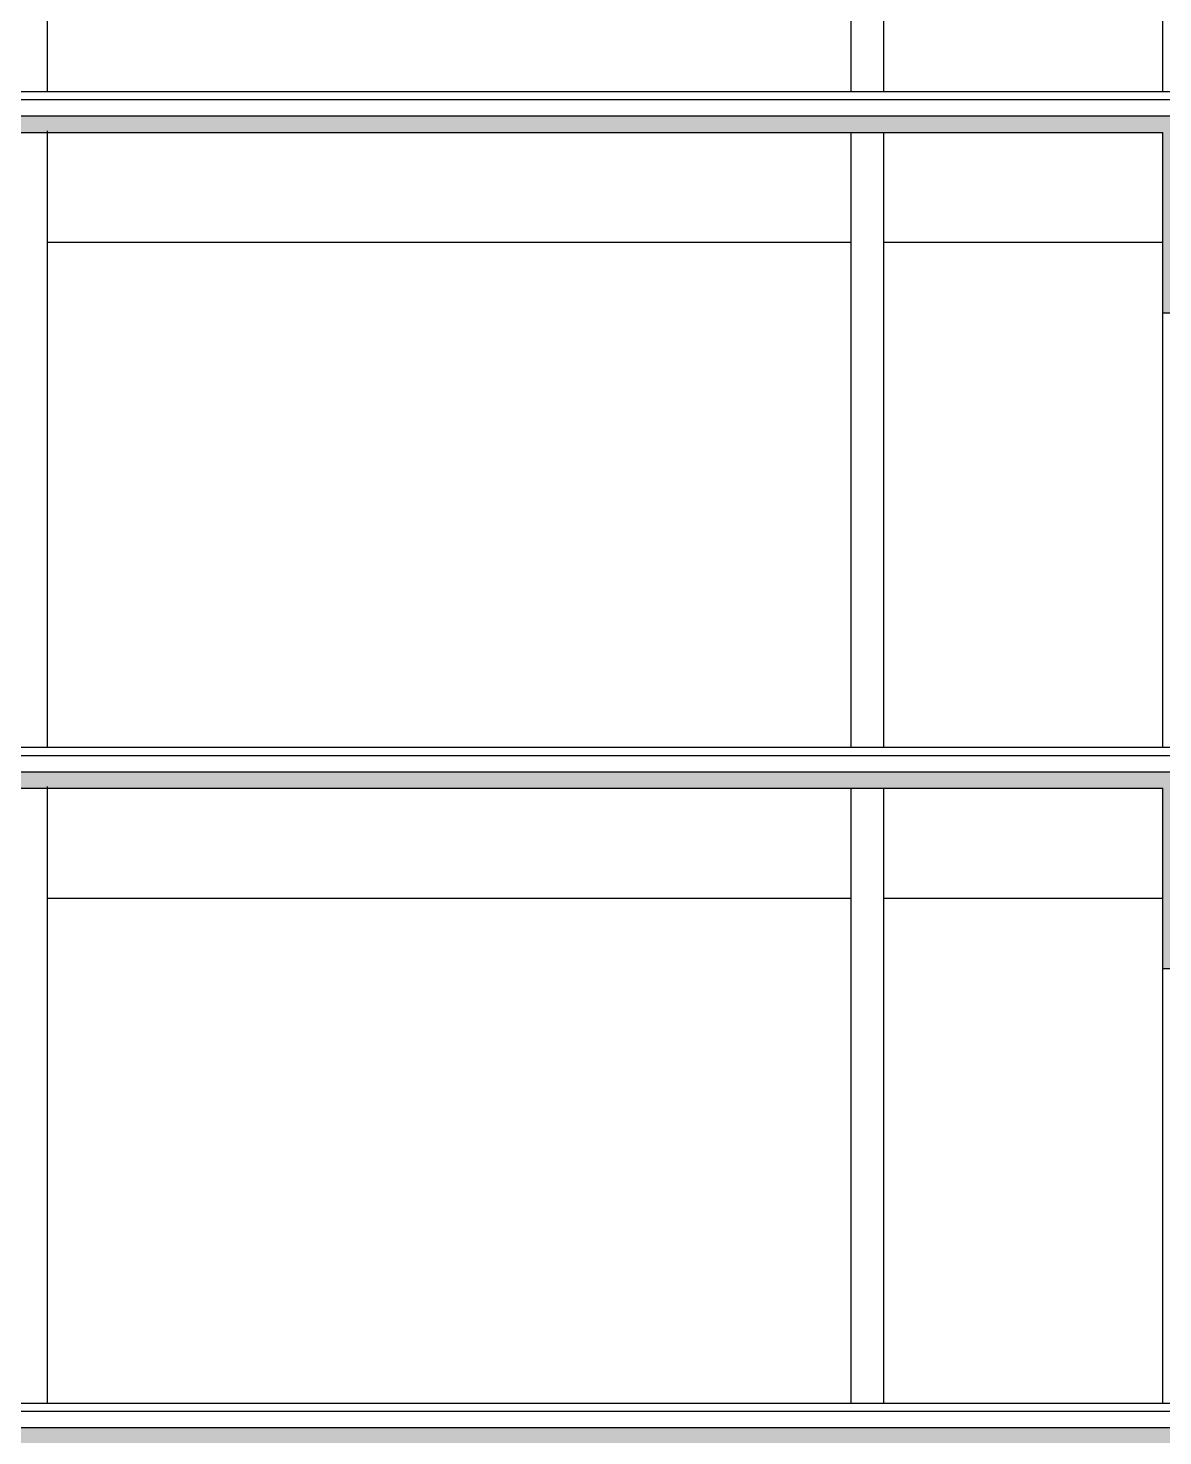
# Model space of a CAD drawing. Extents: x 1980812 to 2578970, y -669191 to 284498.
# Drawn here: x 2541951 to 2548868, y -260690 to -252105 of the extents above; entities that cross this region are included whole.
import ezdxf

# ---------------------------------------------------------------- set-up
doc = ezdxf.new("R2010")
doc.units = 0
doc.header["$LTSCALE"] = 1000
doc.header["$MEASUREMENT"] = 0
doc.linetypes.add('DOTE', pattern=[2.42, 2, -0.2, 0.02, -0.2])
for name, color, linetype in [('dote', 1, 'DOTE'), ('SPACE_HATCH', 8, 'Continuous'), ('WALL', 4, 'Continuous'), ('可见看线', 63, 'Continuous'), ('空线', 3, 'Continuous'), ('面层', 31, 'Continuous')]:
    doc.layers.add(name, color=color, linetype=linetype)

# ---------------------------------------------------------------- blocks, each defined once
blk = doc.blocks.new('19层')
at = {"layer": 'SPACE_HATCH'}
h = blk.add_hatch(color=256, dxfattribs=at)
h.dxf.hatch_style = 1
h.paths.add_polyline_path([(26200, -250), (19000, -250), (19000, -1350), (18500, -1350), (18500, -250), (14577.7, -250), (10600, -250), (10600, -250), (10600, -1350), (10100, -1350), (10100, -250), (3300, -250), (3300, -900), (2900, -900), (2900, -250), (50, -250), (50, -800), (670, -800), (670, -900), (-200, -900), (-200, 150), (-200, 350), (0, 350), (0, -150), (14234.9, -150), (28900, -150), (28900, 350), (29100, 350), (29100, 150), (29100, 150), (29100, -900), (28230, -900), (28230, -800), (28850, -800), (28850, -250), (26600, -250), (26600, -900), (26200, -900)])
at = {"layer": 'WALL'}
blk.add_line((28900, -150, 0), (14234.9, -150, 0), dxfattribs=at)
at = {"layer": '面层'}
for p, q in [((28900, 0, 0), (14234.9, 0, 0)), ((28900, -50, 0), (14234.9, -50, 0))]:
    blk.add_line(p, q, dxfattribs=at)
blk = doc.blocks.new('pm5')
at = {"layer": 'SPACE_HATCH'}
h = blk.add_hatch(color=256, dxfattribs=at)
h.dxf.hatch_style = 1
h.paths.add_polyline_path([(14577.7, -150), (0, -150), (0, 350), (-800, 350), (-800, 150), (-200, 150), (-200, -900), (50, -900), (50, -250), (2900, -250), (2900, -900), (3300, -900), (3300, -250), (10100, -250), (10100, -1350), (10600, -1350), (10600, -250), (14577.7, -250), (18500, -250), (18500, -1350), (19000, -1350), (19000, -250), (26200, -250), (26200, -900), (26600, -900), (26600, -250), (28850, -250), (28850, -900), (29100, -900), (29100, 150), (29700, 150), (29700, 350), (28900, 350), (28900, 350), (28900, 350), (28900, -150)])
at = {"layer": 'WALL'}
for p, q in [((28900, -150, 0), (14577.7, -150, 0)), ((26200, -250, 0), (19000, -250, 0)), ((19000, -1350, 0), (19000, -250, 0)), ((20700, -4000, 0), (20700, -250, 0)), ((20900, -4000, 0), (20900, -250, 0)), ((19000, -1350, 0), (18500, -1350, 0))]:
    blk.add_line(p, q, dxfattribs=at)
at = {"layer": '可见看线'}
for p, q in [((25800, -4000, 0), (25800, -240, 0)), ((20700, -920, 0), (19000, -920, 0)), ((25800, -920, 0), (20900, -920, 0))]:
    blk.add_line(p, q, dxfattribs=at)
at = {"layer": '空线'}
blk.add_line((19000, -4000, 0), (19000, -250, 0), dxfattribs=at)
at = {"layer": '面层'}
for p, q in [((28900, 0, 0), (14577.7, 0, 0)), ((28900, -50, 0), (14577.7, -50, 0))]:
    blk.add_line(p, q, dxfattribs=at)
blk = doc.blocks.new('pou1')
at = {"layer": 'SPACE_HATCH'}
h = blk.add_hatch(color=256, dxfattribs=at)
h.dxf.hatch_style = 1
h.paths.add_polyline_path([(18500, -250), (14577.7, -250), (10600, -250), (10600, -1350), (10100, -1350), (10100, -250), (3300, -250), (3300, -900), (2900, -900), (2900, -250), (50, -250), (50, -900), (-200, -900), (-200, -700), (-200, 250), (-200, 350), (0, 350), (0, -150), (14577.7, -150), (28900, -150), (28900, 350), (29100, 350), (29100, 250), (29100, -700), (29100, -900), (28850, -900), (28850, -250), (26600, -250), (26600, -900), (26200, -900), (26200, -250), (19000, -250), (19000, -1350), (18500, -1350)])
at = {"layer": 'WALL'}
for p, q in [((28900, -150, 0), (14577.7, -150, 0)), ((26200, -250, 0), (19000, -250, 0)), ((19000, -1350, 0), (19000, -250, 0)), ((20700, -4000, 0), (20700, -250, 0)), ((20900, -4000, 0), (20900, -250, 0)), ((19000, -1350, 0), (18500, -1350, 0))]:
    blk.add_line(p, q, dxfattribs=at)
at = {"layer": '可见看线'}
for p, q in [((25800, -4000, 0), (25800, -240, 0)), ((20700, -920, 0), (19000, -920, 0)), ((25800, -920, 0), (20900, -920, 0))]:
    blk.add_line(p, q, dxfattribs=at)
at = {"layer": '空线'}
blk.add_line((19000, -4000, 0), (19000, -250, 0), dxfattribs=at)
at = {"layer": '面层'}
for p, q in [((28900, 0, 0), (14577.7, 0, 0)), ((28900, -50, 0), (14577.7, -50, 0))]:
    blk.add_line(p, q, dxfattribs=at)

msp = doc.modelspace()

# ---------------------------------------------------------------- linework, layer by layer
at = {"layer": 'dote'}
for p, q in [((2537150.5, -252490.4, 0), (2570533, -252490.4, 0)), ((2537150.5, -256490.4, 0), (2570533, -256490.4, 0)), ((2537150.5, -260490.4, 0), (2570533, -260490.4, 0))]:
    msp.add_line(p, q, dxfattribs=at)

# ---------------------------------------------------------------- block references
at = {"layer": '空线', "xscale": -1, "rotation": 359.9999999999997}
for name, p in [('pm5', (2567868.4, -248490.4, 0)), ('pou1', (2567868.4, -252490.4, 0)), ('pm5', (2567868.4, -256490.4, 0)), ('19层', (2567868.4, -260490.4, 0))]:
    msp.add_blockref(name, p, dxfattribs=at)

doc.saveas('drawing.dxf')
